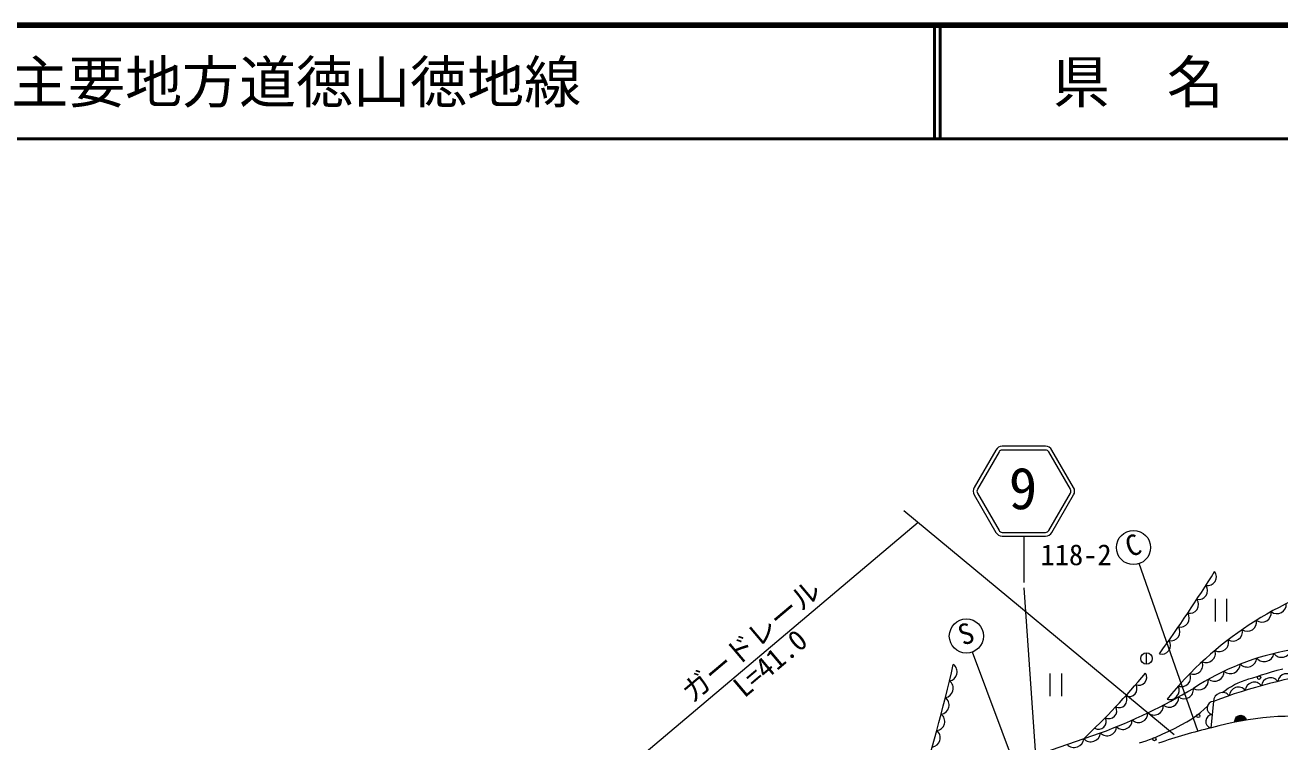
# Model space of a CAD drawing. Units: millimetres, scale not verified. Extents: x 40000 to 680000, y 20000 to 380000.
# Drawn here: x 217959 to 328044, y 317058 to 380000 of the extents above; entities that cross this region are included whole.
import ezdxf
from ezdxf.enums import TextEntityAlignment as Align

# ---------------------------------------------------------------- set-up
doc = ezdxf.new("R2010")
doc.units = ezdxf.units.MM
doc.header["$LTSCALE"] = 1000
for name, color, linetype, lineweight in [('M-BGD', 7, 'Continuous', 13), ('M-BGD-EXST', 7, 'Continuous', 13), ('M-STR-HTXT', 7, 'Continuous', 13), ('M-STR-STRC', 7, 'Continuous', 13), ('M-TTL', 2, 'Continuous', 140), ('M-TTL-LINE', 7, 'Continuous', 50)]:
    doc.layers.add(name, color=color, linetype=linetype, lineweight=lineweight)
doc.layers.add('M-TTL-TXT', color=7, linetype='Continuous')
doc.styles.add('ＭＳ ゴシック', font='')
doc.styles.get('ＭＳ ゴシック').set_extended_font_data('MS Gothic')

msp = doc.modelspace()

# ---------------------------------------------------------------- hatches: boundary and pattern name
at = {"layer": 'M-BGD'}
msp.add_hatch(color=256, dxfattribs=at).paths.add_polyline_path([(324104, 318804, -0.41703), (324506, 319390, -0.41703), (325088, 318983)])

# ---------------------------------------------------------------- linework, layer by layer
for p, q in [((322216, 320619), (321978, 318282)), ((296609, 312436), (312300, 317846))]:
    msp.add_line(p, q, dxfattribs=at)
for points in [[(323001, 321391), (323255, 321587), (323518, 321767), (323790, 321935), (324074, 322091), (324371, 322237), (324676, 322368), (324988, 322482), (325314, 322588), (325661, 322696), (326039, 322812), (326443, 322941), (326869, 323076), (327321, 323214), (327801, 323350), (328313, 323481)], [(315740, 316966), (316026, 317062), (316311, 317160), (316594, 317262), (316875, 317369), (317156, 317483), (317725, 317730), (318299, 317995), (318860, 318270), (319390, 318549), (319873, 318825), (320310, 319098), (320712, 319374), (321078, 319650), (321402, 319926), (321682, 320200)]]:
    msp.add_lwpolyline(points, dxfattribs=at)
msp.add_lwpolyline([(324104, 318804, -0.41703), (324506, 319390, -0.41703), (325088, 318983)], format="xyb", close=True, dxfattribs=at)
for centre in [(326215, 322702), (320883, 319343), (317034, 317306)]:
    msp.add_circle(centre, 150, dxfattribs=at)
for centre, radius, start, end in [((209463, 402356), 132975, 324.31325, 328.07083), ((321699, 331562), 777, 258.48808, 37.02731), ((342723, 300867), 31653, 105.62073, 140.93409), ((320918, 330339), 777, 257.86182, 36.40105), ((320125, 329126), 777, 257.23556, 35.77479), ((327790, 329137), 819, 231.42909, 4.26008), ((319318, 327920), 777, 256.60929, 35.14852), ((326467, 328397), 819, 234.1455, 6.9765), ((318497, 326724), 777, 255.98303, 34.52226), ((325180, 327596), 819, 236.86191, 9.69291), ((317664, 325537), 777, 255.35677, 33.896), ((322729, 325815), 819, 242.29474, 15.12573), ((323933, 326734), 819, 239.57832, 12.40932), ((333044, 302375), 23119, 99.99991, 123.00579), ((321569, 324839), 819, 245.01115, 17.84215), ((326671, 324970), 858, 221.35146, 350.15131), ((328196, 325346), 858, 217.51714, 346.317), ((163827, 354701), 139029, 342.24603, 347.18486), ((298923, 323204), 810, 279.21266, 54.5397), ((320456, 323810), 819, 247.72756, 20.55856), ((323713, 323918), 858, 229.02008, 357.81993), ((325174, 324493), 858, 225.18577, 353.98562), ((268743, 362204), 61520, 313.17866, 320.53732), ((315678, 322715), 682, 245.1108, 34.73739), ((319394, 322729), 819, 250.44397, 23.27497), ((320921, 322480), 858, 236.68871, 5.48856), ((322293, 323245), 858, 232.85439, 1.65425), ((339644, 274401), 49395, 98.67538, 110.66085), ((327210, 321904), 792, 35.84961, 173.48663), ((328635, 322254), 792, 34.1374, 171.77442), ((298576, 321750), 810, 278.59531, 53.92235), ((295040, 364191), 49455, 290.42578, 300.91719), ((314822, 321719), 682, 243.88436, 33.51095), ((318384, 321599), 819, 253.16039, 25.99138), ((319642, 321654), 816, 232.38118, 7.70464), ((324395, 321076), 792, 39.27403, 176.91105), ((325796, 321511), 792, 37.56182, 175.19884), ((298213, 320300), 810, 277.97796, 53.305), ((313945, 320742), 682, 242.65792, 32.28451), ((318333, 320923), 816, 230.63261, 5.95607), ((322250, 320025), 595, 93.34375, 255.01207), ((323007, 320600), 792, 40.98624, 178.62326), ((297835, 318854), 810, 277.3606, 52.68764), ((313047, 319784), 682, 241.43147, 31.05806), ((315650, 319583), 816, 227.13548, 2.45893), ((317001, 320232), 816, 228.88405, 4.2075), ((322131, 318857), 595, 93.34375, 255.01207), ((329237, 293292), 26023, 82.90623, 106.0634), ((312129, 318845), 682, 240.20503, 29.83162), ((312890, 318409), 816, 223.63834, 358.96179), ((314279, 318975), 816, 225.38691, 0.71036), ((332165, 274969), 44498, 103.1564, 109.39354), ((297441, 317413), 810, 276.74325, 52.07029), ((309996, 317418), 847, 223.18951, 354.85448), ((311457, 317921), 847, 223.18951, 354.85448)]:
    msp.add_arc(centre, radius, start, end, dxfattribs=at)
at = {"layer": 'M-BGD-EXST'}
for p, q in [((320843, 318030), (315695, 332711)), ((322364, 329621), (322364, 327621)), ((323364, 329621), (323364, 327621)), ((305711, 312508), (301066, 324952)), ((316337, 323881), (316337, 324881)), ((316337, 324381), (316338, 324381)), ((307873, 323072), (307873, 321072)), ((308873, 323072), (308873, 321072))]:
    msp.add_line(p, q, dxfattribs=at)
for centre, radius in [((315199, 334127), 1500), ((300542, 326357), 1500), ((316337, 324381), 500)]:
    msp.add_circle(centre, radius, dxfattribs=at)
at = {"layer": 'M-STR-HTXT'}
for p, q in [((318769, 317678), (295054, 337336)), ((268574, 312945), (296317, 336353))]:
    msp.add_line(p, q, dxfattribs=at)
at = {"layer": 'M-STR-STRC'}
for p, q in [((303123, 342690), (301223, 339399)), ((303404, 342527), (301504, 339237)), ((307485, 343015), (303686, 343015)), ((307485, 342690), (303686, 342690)), ((309666, 339237), (307766, 342527)), ((309948, 339399), (308048, 342690)), ((301223, 338749), (303123, 335459)), ((301504, 338912), (303404, 335621)), ((307766, 335621), (309666, 338912)), ((308048, 335459), (309948, 338749)), ((303686, 335459), (307485, 335459)), ((303686, 335134), (307485, 335134)), ((305585, 335134), (305585, 331070)), ((306825, 313032), (305621, 330586))]:
    msp.add_line(p, q, dxfattribs=at)
for centre, radius, start, end in [((303686, 342365), 650, 90, 150), ((303686, 342365), 325, 90, 150), ((307485, 342365), 650, 30, 90), ((307485, 342365), 325, 30, 90), ((301786, 339074), 650, 150, 210), ((301786, 339074), 325, 150, 210), ((309385, 339074), 325, 330, 30), ((309385, 339074), 650, 330, 30), ((303686, 335784), 650, 210, 270), ((303686, 335784), 325, 210, 270), ((307485, 335784), 325, 270, 330), ((307485, 335784), 650, 270, 330)]:
    msp.add_arc(centre, radius, start, end, dxfattribs=at)
at = {"layer": 'M-TTL'}
msp.add_line((680000, 380000), (40000, 380000), dxfattribs=at)
at = {"layer": 'M-TTL-LINE'}
for p, q in [((297750, 380000), (297750, 370000)), ((298250, 380000), (298250, 370000)), ((40000, 370000), (680000, 370000))]:
    msp.add_line(p, q, dxfattribs=at)

# ---------------------------------------------------------------- texts
at = {"layer": 'M-BGD-EXST', "style": 'ＭＳ ゴシック'}
for s, rotation, p in [('C', 19.263, (315641, 332945)), ('S', 20.41, (301007, 325185))]:
    msp.add_text(s, height=1833, rotation=rotation, dxfattribs=at).set_placement(p, align=Align.BOTTOM_CENTER)
at = {"layer": 'M-STR-HTXT', "style": 'ＭＳ ゴシック'}
for s, p in [('ガードレール', (282592, 324837)), ('L=41.0', (284268, 322850))]:
    msp.add_text(s, height=1833, rotation=40.156, dxfattribs=at).set_placement(p, align=Align.BOTTOM_CENTER)
at = {"layer": 'M-STR-STRC', "style": 'ＭＳ ゴシック'}
for s, height, p in [('9', 3666, (304258, 336393)), ('118-2', 1833, (307045, 332026))]:
    msp.add_text(s, height=height, dxfattribs=at).set_placement(p, align=Align.BOTTOM_LEFT)
at = {"layer": 'M-TTL-TXT', "style": 'ＭＳ ゴシック'}
msp.add_text('主要地方道徳山徳地線', height=3666, dxfattribs=at).set_placement((216734, 375000), align=Align.MIDDLE_LEFT)
msp.add_text('県\u3000名', height=3666, dxfattribs=at).set_placement((315625, 375000), align=Align.MIDDLE_CENTER)

doc.saveas('drawing.dxf')
